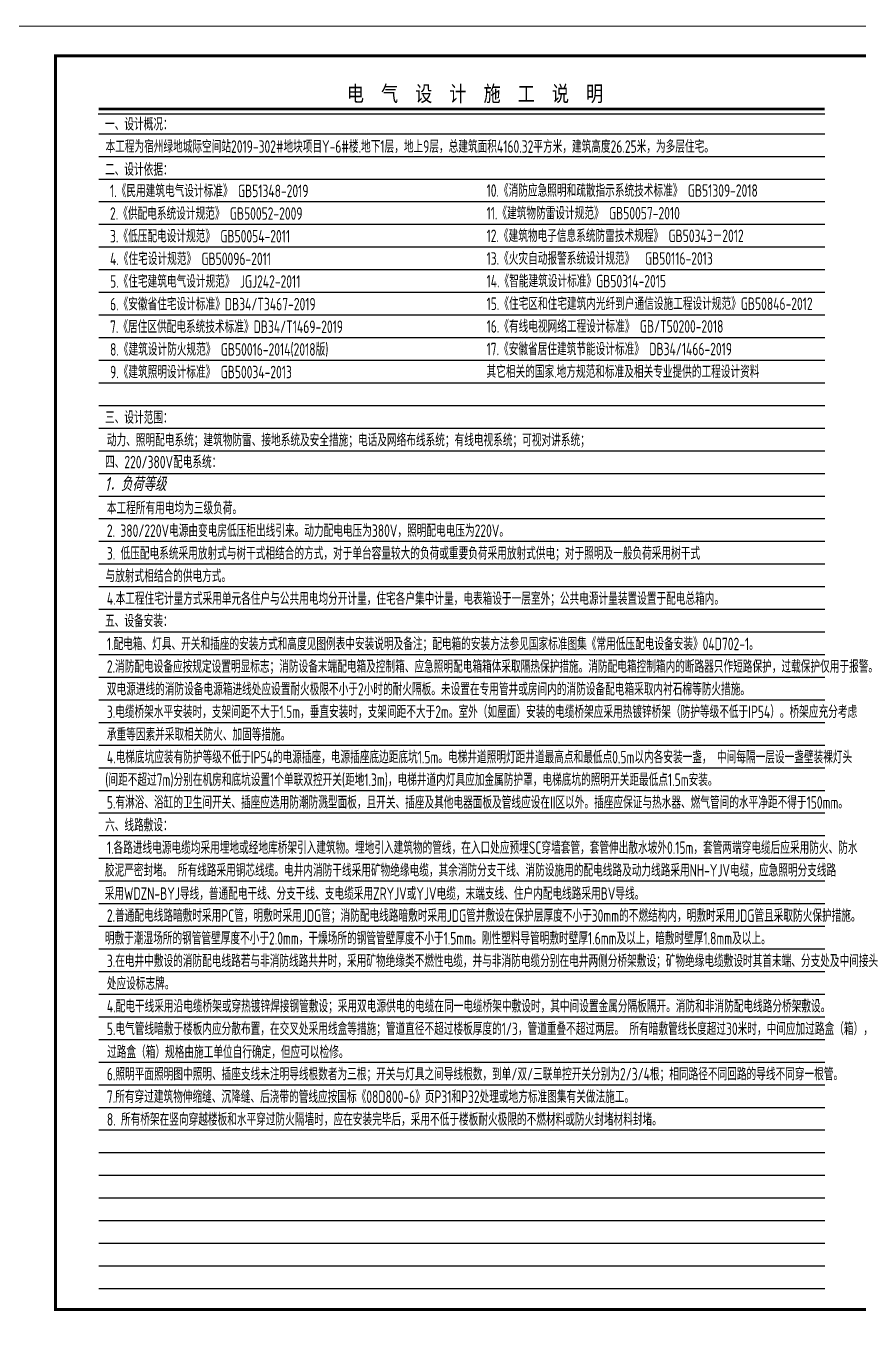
# Model space of a CAD drawing. Extents: x 2803505 to 5851001, y -1372902 to 24339.
# Drawn here: x 2835064 to 2861628, y -629379 to -587899 of the extents above; entities that cross this region are included whole.
import ezdxf
from ezdxf.enums import TextEntityAlignment as Align

# ---------------------------------------------------------------- set-up
doc = ezdxf.new("R2010")
doc.units = 0
doc.header["$LTSCALE"] = 1000
doc.header["$MEASUREMENT"] = 0
doc.layers.add('DIM-照明', color=7, linetype='CONTINUOUS')
doc.layers.add('TEL_TEXT', color=7, linetype='CONTINUOUS')
doc.layers.add('图框', color=147, linetype='CONTINUOUS', lineweight=20)
doc.styles.add('FFDI-TEXT', font='gbeitc.shx', dxfattribs={"width": 0.8, "height": 4.5, "bigfont": 'hztxt.shx'})
doc.styles.add('ICDA-STYLE2', font='simhei.ttf', dxfattribs={"width": 0.8})
doc.styles.add('TSSD_Dimension', font='Tssdeng.shx', dxfattribs={"width": 0.7, "bigfont": 'tssdchn.shx'})

msp = doc.modelspace()

# ---------------------------------------------------------------- linework, layer by layer
at = {"layer": 'TEL_TEXT', "color": 0}
for p, q in [((2837366.9, -590698.2), (2860537.3, -590698.2)), ((2837385.2, -591336.6), (2860537.3, -591336.6)), ((2837385.2, -591336.6), (2860537.3, -591336.6)), ((2837385.2, -592059), (2860537.3, -592059)), ((2837385.2, -592781.5), (2860537.3, -592781.5)), ((2837385.2, -593503.9), (2860537.3, -593503.9)), ((2837385.2, -594226.4), (2860537.3, -594226.4)), ((2837385.2, -594948.9), (2860537.3, -594948.9)), ((2837385.2, -595671.3), (2860537.3, -595671.3)), ((2837385.2, -596393.8), (2860537.3, -596393.8)), ((2837385.2, -597116.2), (2860537.3, -597116.2)), ((2837385.2, -597838.7), (2860537.3, -597838.7)), ((2837385.2, -598561.1), (2860537.3, -598561.1)), ((2837385.2, -599283.6), (2860537.3, -599283.6)), ((2837385.2, -600006), (2860537.3, -600006)), ((2837385.2, -600728.5), (2860537.3, -600728.5)), ((2837385.2, -601450.9), (2860537.3, -601450.9)), ((2837385.2, -602173.4), (2860537.3, -602173.4)), ((2837385.2, -602895.9), (2860537.3, -602895.9)), ((2837385.2, -603618.3), (2860537.3, -603618.3)), ((2837385.2, -604340.8), (2860537.3, -604340.8)), ((2837385.2, -605063.2), (2860537.3, -605063.2)), ((2837385.2, -605785.7), (2860537.3, -605785.7)), ((2837385.2, -606508.1), (2860537.3, -606508.1)), ((2837385.2, -607230.6), (2860537.3, -607230.6)), ((2837385.2, -607953), (2860537.3, -607953)), ((2837385.2, -608675.5), (2860537.3, -608675.5)), ((2837385.2, -609398), (2860537.3, -609398)), ((2837385.2, -610120.4), (2860537.3, -610120.4)), ((2837385.2, -610842.9), (2860537.3, -610842.9)), ((2837385.2, -611565.3), (2860537.3, -611565.3)), ((2837385.2, -612287.8), (2860537.3, -612287.8)), ((2837385.2, -613010.2), (2860537.3, -613010.2)), ((2837385.2, -613732.7), (2860537.3, -613732.7)), ((2837385.2, -614455.1), (2860537.3, -614455.1)), ((2837385.2, -615177.6), (2860537.3, -615177.6)), ((2837385.2, -615900), (2860537.3, -615900)), ((2837385.2, -616622.5), (2860537.3, -616622.5)), ((2837385.2, -617345), (2860537.3, -617345)), ((2837385.2, -618067.4), (2860537.3, -618067.4)), ((2837385.2, -618789.9), (2860537.3, -618789.9)), ((2837385.2, -619512.3), (2860537.3, -619512.3)), ((2837385.2, -620234.8), (2860537.3, -620234.8)), ((2837385.2, -620957.2), (2860537.3, -620957.2)), ((2837385.2, -621679.7), (2860537.3, -621679.7)), ((2837385.2, -622402.1), (2860537.3, -622402.1)), ((2837385.2, -623124.6), (2860537.3, -623124.6)), ((2837385.2, -623847.1), (2860537.3, -623847.1)), ((2837385.2, -624569.5), (2860537.3, -624569.5)), ((2837385.2, -625292), (2860537.3, -625292)), ((2837385.2, -626014.4), (2860537.3, -626014.4)), ((2837385.2, -626736.9), (2860537.3, -626736.9)), ((2837385.2, -627459.3), (2860537.3, -627459.3)), ((2837385.2, -628181.8), (2860537.3, -628181.8))]:
    msp.add_line(p, q, dxfattribs=at)
at = {"layer": 'TEL_TEXT', "color": 0, "const_width": 85}
msp.add_lwpolyline([(2860537.3, -590545), (2837380.9, -590545)], dxfattribs=at)
at = {"layer": '图框'}
msp.add_lwpolyline([(2833503.5, -587899.4), (2892903.3, -587899.4), (2892903.3, -629853.6), (2833503.5, -629853.6)], close=True, dxfattribs=at)
at = {"layer": '图框', "const_width": 100}
msp.add_lwpolyline([(2836003.5, -628853.6), (2891903.5, -628853.6), (2891903.5, -588853.6), (2836003.5, -588853.6)], close=True, dxfattribs=at)

# ---------------------------------------------------------------- texts
at = {"layer": 'DIM-照明', "color": 7, "linetype": 'Continuous', "style": 'FFDI-TEXT', "width": 0.8}
msp.add_text('1．负荷等级', height=450, dxfattribs=at).set_placement((2837575.7, -602740.7, 0))
at = {"layer": 'TEL_TEXT', "color": 4, "style": 'ICDA-STYLE2', "width": 0.8}
msp.add_text('电  气  设  计  施  工  说  明', height=500, dxfattribs=at).set_placement((2849382.3, -590307), align=Align.CENTER)
at = {"layer": 'TEL_TEXT', "style": 'TSSD_Dimension', "width": 0.7}
for s, p in [('一、设计概况：', (2837585, -591233.2)), ('二、设计依据：', (2837585, -592678.1)), ('三、设计范围：', (2837585, -600590.9)), ('动力、照明配电系统；建筑物防雷、接地系统及安全措施；电话及网络布线系统；有线电视系统；可视对讲系统；', (2837642.7, -601313)), ('四、220/380V配电系统：', (2837585, -602012.7)), ('2. 380/220V电源由变电房低压柜出线引来。动力配电电压为380V，照明配电电压为220V。', (2837642.7, -604202.8)), ('3. 低压配电系统采用放射式与树干式相结合的方式，对于单台容量较大的负荷或重要负荷采用放射式供电；对于照明及一般负荷采用树干式', (2837642.7, -604925.3)), ('与放射式相结合的供电方式。', (2837601, -605647.7)), ('4.本工程住宅计量方式采用单元各住户与公共用电均分开计量，住宅各户集中计量，电表箱设于一层室外；公共电源计量装置设置于配电总箱内。', (2837642.7, -606370.2)), ('五、设备安装：', (2837585, -607081.1)), ('1.配电箱、灯具、开关和插座的安装方式和高度见图例表中安装说明及备注；配电箱的安装方法参见国家标准图集《常用低压配电设备安装》04D702-1。 ', (2837642.7, -607815.1)), ('2.消防配电设备应按规定设置明显标志；消防设备末端配电箱及控制箱、应急照明配电箱箱体采取隔热保护措施。消防配电箱控制箱内的断路器只作短路保护，过载保护仅用于报警。', (2837642.7, -608537.6)), ('双电源进线的消防设备电源箱进线处应设置耐火极限不小于2小时的耐火隔板。未设置在专用管井或房间内的消防设备配电箱采取内衬石棉等防火措施。', (2837642.7, -609260)), ('3.电缆桥架水平安装时，支架间距不大于1.5m，垂直安装时，支架间距不大于2m。室外（如屋面）安装的电缆桥架应采用热镀锌桥架（防护等级不低于IP54）。桥架应充分考虑', (2837642.7, -609982.5)), ('承重等因素并采取相关防火、加固等措施。', (2837642.7, -610704.9)), ('4.电梯底坑应装有防护等级不低于IP54的电源插座，电源插座底边距底坑1.5m。电梯井道照明灯距井道最高点和最低点0.5m以内各安装一盏， 中间每隔一层设一盏壁装裸灯头', (2837642.7, -611427.4)), ('(间距不超过7m)分别在机房和底坑设置1个单联双控开关(距地1.3m)，电梯井道内灯具应加金属防护罩，电梯底坑的照明开关距最低点1.5m安装。', (2837590.7, -612149.8)), ('5.有淋浴、浴缸的卫生间开关、插座应选用防潮防溅型面板，且开关、插座及其他电器面板及管线应设在II区以外。插座应保证与热水器、燃气管间的水平净距不得于150mm。', (2837642.7, -612872.3)), ('六、线路敷设：', (2837585, -613597.5)), ('1.各路进线电源电缆均采用埋地或经地库桥架引入建筑物。埋地引入建筑物的管线，在入口处应预埋SC穿墙套管，套管伸出散水坡外0.15m，套管两端穿电缆后应采用防火、防水', (2837642.7, -614317.2)), ('胶泥严密封堵。 所有线路采用铜芯线缆。电井内消防干线采用矿物绝缘电缆，其余消防分支干线、消防设施用的配电线路及动力线路采用NH-YJV电缆，应急照明分支线路', (2837579.1, -615039.7)), ('采用WDZN-BYJ导线，普通配电干线、分支干线、支电缆采用ZRYJV或YJV电缆，末端支线、住户内配电线路采用BV导线。', (2837575, -615782.4)), ('2.普通配电线路暗敷时采用PC管，明敷时采用JDG管；消防配电线路暗敷时采用JDG管并敷设在保护层厚度不小于30mm的不燃结构内，明敷时采用JDG管且采取防火保护措施。', (2837642.7, -616484.6)), ('明敷于潮湿场所的钢管管壁厚度不小于2.0mm，干燥场所的钢管管壁厚度不小于1.5mm。刚性塑料导管明敷时壁厚1.6mm及以上，暗敷时壁厚1.8mm及以上。', (2837579.1, -617207)), ('3.在电井中敷设的消防配电线路若与非消防线路共井时，采用矿物绝缘类不燃性电缆，并与非消防电缆分别在电井两侧分桥架敷设；矿物绝缘电缆敷设时其首末端、分支处及中间接头', (2837642.7, -617929.5)), ('处应设标志牌。 ', (2837642.7, -618651.9)), ('4.配电干线采用沿电缆桥架或穿热镀锌焊接钢管敷设；采用双电源供电的电缆在同一电缆桥架中敷设时，其中间设置金属分隔板隔开。消防和非消防配电线路分桥架敷设。', (2837642.7, -619374.4)), ('5.电气管线暗敷于楼板内应分散布置，在交叉处采用线盒等措施；管道直径不超过楼板厚度的1/3，管道重叠不超过两层。 所有暗敷管线长度超过30米时，中间应加过路盒（箱），', (2837642.7, -620096.8)), ('过路盒（箱）规格由施工单位自行确定，但应可以检修。', (2837650.2, -620838.4)), ('6.照明平面照明图中照明、插座支线未注明导线根数者为三根；开关与灯具之间导线根数，到单/双/三联单控开关分别为2/3/4根；相同路径不同回路的导线不同穿一根管。', (2837642.7, -621541.8)), ('7.所有穿过建筑物伸缩缝、沉降缝、后浇带的管线应按国标《08D800-6》页P31和P32处理或地方标准图集有关做法施工。', (2837642.7, -622264.2)), ('8. 所有桥架在竖向穿越楼板和水平穿过防火隔墙时，应在安装完毕后，采用不低于楼板耐火极限的不燃材料或防火封堵材料封堵。', (2837642.7, -622986.7))]:
    msp.add_text(s, height=400, dxfattribs=at).set_placement(p)
at = {"layer": 'TEL_TEXT', "color": 1, "style": 'TSSD_Dimension', "width": 0.7}
for s, p in [('本工程为宿州绿地城际空间站2019-302#地块项目Y-6#楼.地下1层，地上9层，总建筑面积4160.32平方米，建筑高度26.25米，为多层住宅。', (2837599.4, -591946.5)), ('本工程所有用电均为三级负荷。', (2837642.7, -603480.4))]:
    msp.add_text(s, height=400, dxfattribs=at).set_placement(p)
at = {"layer": 'TEL_TEXT', "color": 7, "style": 'TSSD_Dimension', "width": 0.7}
for s, p in [('1.《民用建筑电气设计标准》 GB51348-2019', (2837744.5, -593361)), ('10.《消防应急照明和疏散指示系统技术标准》 GB51309-2018', (2849751.4, -593349.7)), ('2.《供配电系统设计规范》 GB50052-2009', (2837744.5, -594083.5)), ('11.《建筑物防雷设计规范》 GB50057-2010', (2849751.4, -594072.2)), ('3.《低压配电设计规范》 GB50054-2011', (2837744.5, -594805.9)), ('12.《建筑物电子信息系统防雷技术规程》 GB50343－2012', (2849751.4, -594794.6)), ('4.《住宅设计规范》 GB50096-2011', (2837744.5, -595528.4)), ('13.《火灾自动报警系统设计规范》  GB50116-2013', (2849751.4, -595517.1)), ('5.《住宅建筑电气设计规范》 JGJ242-2011  ', (2837744.5, -596250.8)), ('14.《智能建筑设计标准》GB50314-2015 ', (2849751.4, -596239.5)), ('6.《安徽省住宅设计标准》DB34/T3467-2019', (2837744.5, -596973.3)), ('15.《住宅区和住宅建筑内光纤到户通信设施工程设计规范》GB50846-2012', (2849751.4, -596962)), ('7.《居住区供配电系统技术标准》DB34/T1469-2019', (2837744.5, -597695.7)), ('16.《有线电视网络工程设计标准》 GB/T50200-2018', (2849751.4, -597684.4)), ('8.《建筑设计防火规范》 GB50016-2014(2018版)', (2837744.5, -598418.2)), ('17.《安徽省居住建筑节能设计标准》 DB34/1466-2019', (2849751.4, -598406.9)), ('9.《建筑照明设计标准》 GB50034-2013', (2837744.5, -599140.6)), ('其它相关的国家.地方规范和标准及相关专业提供的工程设计资料', (2849751.4, -599129.3))]:
    msp.add_text(s, height=400, dxfattribs=at).set_placement(p)

doc.saveas('drawing.dxf')
